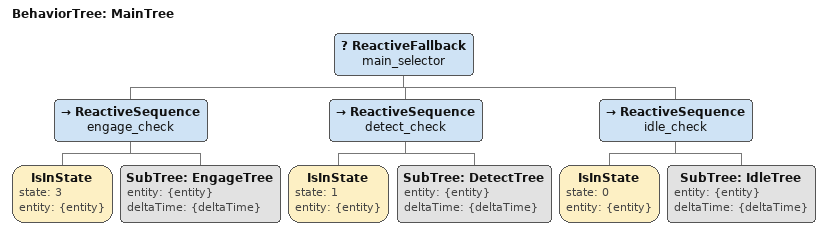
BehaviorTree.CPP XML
<root BTCPP_format="4" main_tree_to_execute="MainTree">
  <BehaviorTree ID="MainTree">
    <ReactiveFallback name="main_selector">

      <ReactiveSequence name="engage_check">
        <IsInState state="3" entity="{entity}" />
        <SubTree ID="EngageTree" entity="{entity}" deltaTime="{deltaTime}" />
      </ReactiveSequence>

      <ReactiveSequence name="detect_check">
        <IsInState state="1" entity="{entity}" />
        <SubTree ID="DetectTree" entity="{entity}" deltaTime="{deltaTime}" />
      </ReactiveSequence>

      <ReactiveSequence name="idle_check">
        <IsInState state="0" entity="{entity}" />
        <SubTree ID="IdleTree" entity="{entity}" deltaTime="{deltaTime}" />
      </ReactiveSequence>

    </ReactiveFallback>
  </BehaviorTree>
</root>
